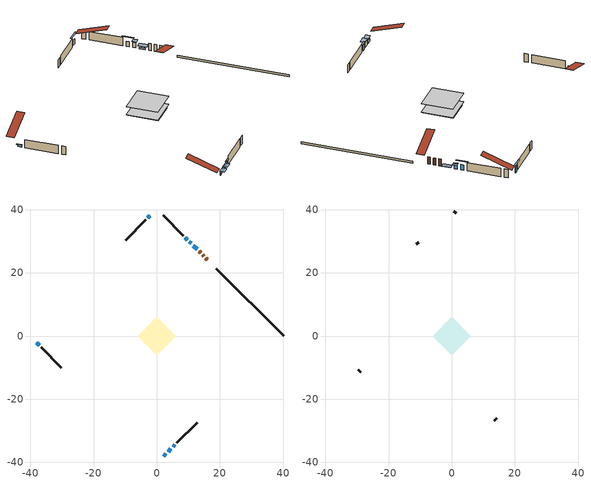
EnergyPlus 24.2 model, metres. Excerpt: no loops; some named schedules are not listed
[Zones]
conditioned space
 floor outside (Floor1 construction): -2.79,0 0,2.79 2.79,0 0,-2.79 z0.61
 floor adiabatic (Floor3 construction): -5.31,0 0,5.31 5.31,0 0,-5.31 z0.61
 floor adiabatic (AdiabaticFloorConstruction): -6.07,0 0,6.07 6.07,0 0,-6.07 z0.61
 floor foundation (Slab1 construction): -5.33,0.46 -0.46,5.33 5.33,-0.46 0.46,-5.33 z0
 wall outside (AdiabaticWallConstruction 1): 16.03,24.21 15.57,24.67 / 14.91,25.33 14.52,25.72 / 13.86,26.37 13.41,26.83 z0.61:2.64
 wall outside (AdiabaticWallConstruction): 2.21,-38.02 2.92,-37.31 z0.61:1.53; 3.58,-36.66 4.51,-35.72 z0.61:1.96; -38.02,-2.21 -37.27,-2.97 z0.61:1.22; 12.75,27.48 11.57,28.67 z0.61:1.07; -2.21,38.02 -2.79,37.45 / 10.91,29.32 10.33,29.9 / 9.68,30.56 9.1,31.13 / 5.17,-35.07 5.74,-34.49 z0.61:2.14
 wall outside (Wall1 construction): 6.4,-33.84 12.8,-27.44 / -36.61,-3.63 -30.21,-10.02 / -3.45,36.79 -9.85,30.39 / 8.45,31.79 2.05,38.19 z0.61:3.05
 wall foundation (FoundationWall1 construction): 40.24,0 18.9,21.34 z0:0.61
 window (WindowConstruction 6): 2.21,-38.02 2.92,-37.31 z0.61:1.52
 window (WindowConstruction 4): 3.58,-36.66 4.51,-35.72 z0.61:1.96
 window (WindowConstruction 5): -38.02,-2.21 -37.27,-2.97 z0.61:1.22
 window (WindowConstruction 7): 12.75,27.48 11.57,28.67 z0.61:1.07
 window (WindowConstruction): -2.21,38.02 -2.79,37.45 z0.61:2.13
 window (WindowConstruction 1): 10.91,29.33 10.34,29.9 z0.61:2.13
 window (WindowConstruction 2): 9.68,30.56 9.1,31.13 z0.61:2.13
 window (WindowConstruction 3): 5.17,-35.07 5.74,-34.49 z0.61:2.13
 door (Door): 16.03,24.21 15.57,24.67 z0.61:2.64
 door (Door 1): 14.91,25.33 14.52,25.72 z0.61:2.64
 door (Door 2): 13.86,26.38 13.41,26.83 z0.61:2.64
 ceiling adiabatic (AdiabaticFloorConstruction): 0,-6.07 6.07,0 0,6.07 -6.07,0 z0.61
attic - vented
 floor to conditioned space (Floor2 construction Reversed): -6.07,0 0,6.07 6.07,0 0,-6.07 z3.05
 wall outside (Wall2 construction): 13.46,-26.78 14.19,-26.05 / -29.56,-10.68 -28.82,-11.42 / -10.5,29.73 -11.24,29 / 1.39,38.85 0.66,39.58 z0.61:3.05
 roof outside (Roof1 construction): 1.56,-38.68,3.05 -4.35,-32.77,5.84 -5.91,-34.32,5.84 0,-40.24,3.05; -38.68,-1.56,3.05 -32.77,4.35,5.84 -34.32,5.91,5.84 -40.24,0,3.05; -1.56,38.68,3.05 4.35,32.77,5.84 5.91,34.32,5.84 0,40.24,3.05; 16.68,23.55,3.05 10.77,17.64,5.84 12.33,16.08,5.84 18.24,21.99,3.05
shading: 3.25,-36.99 1.89,-38.35 2.75,-39.21 4.11,-37.85 z1.98; 4.72,-35.51 3.37,-36.87 4.23,-37.73 5.59,-36.38 z2.26; -37.13,-3.11 -38.16,-2.07 -38.45,-2.36 -37.42,-3.4 z1.42; 11.31,28.93 13.01,27.22 13.88,28.08 12.17,29.79 z1.44; -3.65,36.58 -1.35,38.88 -1.64,39.17 -3.94,36.88 z3.35; 10.19,30.04 11.05,29.18 11.92,30.05 11.06,30.91 z2.34; 8.24,32 10.54,29.7 10.83,29.99 8.53,32.29 z3.35; 6.01,-34.23 4.91,-35.33 5.2,-35.62 6.3,-34.52 z2.5
[Building]
Building 1: Terrain=Suburbs
[Site:Location]
Quebec Intl AP_QC: Latitude {deg}=46.8; Longitude {deg}=-71.38; Time Zone {hr}=-5; Elevation {m}=74; Keep Site Location Information=Yes
[Site:GroundTemperature:Shallow]
0.0108218, -2.24938, -2.43038, -1.3578, 2.94801, 7.23376, 10.9493, 13.303, 13.5029, 11.5886, 7.96783, 3.81355
[Site:WaterMainsTemperature]
Calculation Method=Schedule; Temperature Schedule=mains temperature schedule
[Material] Roughness=Rough; Thermal Absorptance=0.9
Name | Thickness {m} | Conductivity {W/m-K} | Density {kg/m3} | Specific Heat {J/kg-K} | Solar Absorptance | Visible Absorptance
asphalt or fiberglass shingles | 0.00635 | 0.162714 | 1121.4 | 1465.45 | 0.4 | 0.4
ceiling loosefill ins | 0.169333 | 0.0480833 | 16.02 | 1046.75 | 0.7 | 0.7
ceiling stud and cavity | 0.1397 | 0.379599 | 65.682 | 1177.47 | 0.7 | 0.7
concrete 4.0 in. | 0.1016 | 1.803125 | 2242.8 | 837.4 | 0.7 | 0.7
concrete 8.0 in. | 0.2032 | 1.803125 | 2242.8 | 837.4 | 0.7 | 0.7
door material | 0.04445 | 0.20624 | 512.64 | 1214.23 | 0.7 | 0.7
door material 1 | 0.04445 | 0.188738 | 512.64 | 1214.23 | 0.7 | 0.7
door material 2 | 0.04445 | 0.053851 | 512.64 | 1214.23 | 0.7 | 0.7
exterior vertical ins | 0.00202101 | 0.029427 | 32.04 | 1214.23 | 0.7 | 0.7
floor covering | 0.0127 | 9.015625 | 54.468 | 1339.84 | 0.6 | 0.6
floor covering 1 | 0.0127 | 0.0433444 | 54.468 | 1339.84 | 0.6 | 0.6
floor rigid ins; wall rigid ins | 0.512978 | 0.029427 | 32.04 | 1214.23 | 0.7 | 0.7
floor stud and cavity | 0.0889 | 0.204817 | 50.32683 | 1063.81 | 0.7 | 0.7
floor stud and cavity 1 | 0.0889 | 0.220277 | 50.32683 | 1063.81 | 0.7 | 0.7
floor stud and cavity 2 | 0.1397 | 1.75129 | 37.0049 | 1207.88 | 0.7 | 0.7
furniture material conditioned space 1 | 0.1524 | 0.115458 | 640.8 | 1214.23 | 0.6 | 0.6
gypsum board | 0.0127 | 0.160291 | 801 | 837.4 | 0.6 | 0.6
gypsum board 1 | 0.0127 | 0.160291 | 801 | 837.4 | 0.7 | 0.7
osb sheathing 0.5 in. | 0.0127 | 0.115458 | 512.64 | 1214.23 | 0.7 | 0.7
osb sheathing 0.75 in. | 0.01905 | 0.115458 | 512.64 | 1214.23 | 0.7 | 0.7
wall stud and cavity | 0.1397 | 0.104945 | 139.0536 | 1170.24 | 0.7 | 0.7
wall stud and cavity 1 | 0.0889 | 6.1454 | 50.32683 | 1063.81 | 0.6 | 0.6
wall stud and cavity 2 | 0.0889 | 0.380278 | 52.3479 | 1209.89 | 0.7 | 0.7
wall stud and cavity 3 | 0.0889 | 0.391764 | 83.0341 | 1211.67 | 0.7 | 0.7
wood siding | 0.0254 | 0.102417 | 544.68 | 1172.36 | 0.4 | 0.4
wood siding 1 | 0.00254 | 0.102417 | 544.68 | 1172.36 | 0.4 | 0.4
wood siding 2; wood siding 3 | 0.0254 | 0.102417 | 544.68 | 1172.36 | 0.7 | 0.7
[WindowMaterial:SimpleGlazingSystem]
Name | U-Factor {W/m2-K} | Solar Heat Gain Coefficient
WindowMaterial | 2.98606 | 0.55
WindowMaterial 1 | 2.77995 | 0.55
WindowMaterial 2 | 2.78222 | 0.67
WindowMaterial 3 | 2.76178 | 0.61
WindowMaterial 4 | 3.04681 | 0.43
WindowMaterial 5 | 4.9921 | 0.61
[Construction]
AdiabaticFloorConstruction: floor stud and cavity 2, floor rigid ins, osb sheathing 0.75 in., floor covering 1
AdiabaticWallConstruction: wood siding 2, wall rigid ins, wall stud and cavity 2, gypsum board
AdiabaticWallConstruction 1: wood siding 3, wall rigid ins, wall stud and cavity 2, gypsum board
Door: door material
Door 1: door material 1
Door 2: door material 2
Floor1 construction: floor stud and cavity, floor covering
Floor2 construction Reversed: gypsum board, ceiling stud and cavity, ceiling loosefill ins
Floor3 construction: floor stud and cavity 1, floor covering
FoundationWall1 construction: concrete 8.0 in., gypsum board 1
furniture construction conditioned space 1: furniture material conditioned space 1
PartitionWallConstruction: gypsum board, wall stud and cavity 3, gypsum board
Roof1 construction: asphalt or fiberglass shingles
Slab1 construction: concrete 4.0 in.
Wall1 construction: wood siding, osb sheathing 0.5 in., wall stud and cavity, gypsum board
Wall2 construction: wood siding 1, wall stud and cavity 1
WindowConstruction; WindowConstruction 2: WindowMaterial
WindowConstruction 1; WindowConstruction 3: WindowMaterial 1
WindowConstruction 4: WindowMaterial 2
WindowConstruction 5: WindowMaterial 3
WindowConstruction 6: WindowMaterial 4
WindowConstruction 7: WindowMaterial 5
[Zone] Multiplier=1; Part of Total Floor Area=Yes
Name | Volume {m3}
attic - vented | 33.3261
conditioned space | 234
[Space]
Name | Zone | Volume {m3}
attic - vented 1 | attic - vented | 33.3261
conditioned space 1 | conditioned space | 234
[ZoneInfiltration:EffectiveLeakageArea]
infil attic - vented 1: Zone or Space=attic - vented 1; Schedule=Always On Discrete; Effective Air Leakage Area {cm2}=2720.12; Stack Coefficient=0.000363342; Wind Coefficient=1.28789e-05
[ZoneMixing]
whole house fan mix: Zone or Space=attic - vented; Schedule=Always On Continuous; Design Flow Rate Calculation Method=Flow/Zone; Design Flow Rate {m3/s}=0; Source Zone or Space=conditioned space
[SurfaceProperty:ExposedFoundationPerimeter]
Slab1: Exposed Perimeter Calculation Method=TotalExposedPerimeter; Total Exposed Perimeter {m}=30.176
[InternalMass] Zone or ZoneList=conditioned space; Space or SpaceList=conditioned space 1
Name | Construction | Surface Area {m2}
furniture mass conditioned space 1 | furniture construction conditioned space 1 | 80.9158
partition wall mass | PartitionWallConstruction | 145.8
[Lights]
interior lighting: Zone or ZoneList or Space or SpaceList=conditioned space 1; Schedule=interior lighting schedule; Design Level Calculation Method=LightingLevel; Lighting Level {W}=343.2; Return Air Fraction=0; Fraction Radiant=0.6; Fraction Visible=0.2; Fraction Replaceable=1
[People]
occupants: Zone or ZoneList or Space or SpaceList=conditioned space 1; Number of People Schedule=occupants schedule; Number of People Calculation Method=People; Number of People=3; Fraction Radiant=0.314171; Sensible Heat Fraction=0.56303; Activity Level Schedule=occupants activity schedule; Carbon Dioxide Generation Rate {m3/s-W}=0; Enable ASHRAE 55 Comfort Warnings=No; Mean Radiant Temperature Calculation Type=EnclosureAveraged
[ElectricEquipment] Zone or ZoneList or Space or SpaceList=conditioned space 1; Design Level Calculation Method=EquipmentLevel
Name | Schedule | Design Level {W} | Fraction Latent | Fraction Radiant | Fraction Lost
clothes dryer | clothes dryer schedule | 140.772 | 0.015 | 0.081 | 0.85
clothes washer | clothes washer schedule | 32.1985 | 0.03 | 0.162 | 0.7
cooking range | cooking range schedule | 215.147 | 0.08 | 0.432 | 0.2
dishwasher | dishwasher schedule | 66.8632 | 0.3 | 0.18 | 0.4
fridge | fridge schedule | 72.9452 | 0 | 0.6 | 0
mech vent house fan | mech vent house fan schedule | 0 | 0 | 0 | 1
mech vent house fan cfis | mech vent house fan cfis schedule | 0 | 0 | 0 | 0
misc plug loads | misc plug loads schedule | 494.7 | 0.045 | 0.513 | 0.1
whole house fan | Always On Discrete | 0 | 0 | 0 | 1
[OtherEquipment] Zone or ZoneList or Space or SpaceList=conditioned space 1; Design Level Calculation Method=EquipmentLevel
Name | Fuel Type | Schedule | Design Level {W} | Fraction Latent | Fraction Radiant | Fraction Lost
clothes dryer 1 | Electricity | clothes dryer schedule | 0 | 0.015 | 0.081 | 0.85
cooking range 1 | Electricity | cooking range schedule | 0 | 0.08 | 0.432 | 0.2
general water use latent | None | general water use schedule | 62.594 | 1 | 0 | 0
general water use sensible | None | general water use schedule | -61.6891 | 0 | 0.6 | 0
mech vent house fan latent load | None | Always On Discrete | 0 | 1 | 0 | 0
mech vent house fan sensible load | None | Always On Discrete | 0 | 0 | 0 | 0
water heater energy adjustment1 | Electricity | Always On Discrete | 0.01 | 0 | 0 | 1
[ZoneInfiltration:DesignFlowRate] Zone or ZoneList or Space or SpaceList=conditioned space 1; Schedule=Always On Discrete; Design Flow Rate Calculation Method=Flow/Zone; Design Flow Rate {m3/s}=0
infil flow; natural vent flow; whole house fan flow
[ZoneControl:Thermostat]
conditioned space Thermostat: Zone or ZoneList=conditioned space; Control Type Schedule=conditioned space Thermostat Schedule; Control 1=conditioned space temperature setpoint; Temperature Difference Between Cutout And Setpoint {deltaC}=0
[ZoneHVAC:Baseboard:Convective:Electric]
electric baseboard: Availability Schedule=Always On Discrete; Heating Design Capacity {W}=13645.7; Efficiency=1
[Zone equipment]
conditioned space: electric baseboard
[Foundation:Kiva]
Foundation Kiva 1: Initial Indoor Air Temperature {C}=18; Wall Height Above Grade {m}=0.609996; Wall Depth Below Slab {m}=0.2032; Custom Block Material Name 1=exterior vertical ins; Custom Block Depth 1 {m}=0.609996; Custom Block X Position 1 {m}=0.2159; Custom Block Z Position 1 {m}=0
[Foundation:Kiva:Settings]
Soil Conductivity {W/m-K}=0.849921; Soil Density {kg/m3}=1842.3; Soil Specific Heat {J/kg-K}=418.7; Ground Solar Absorptivity=0.9; Ground Thermal Absorptivity=0.9; Ground Surface Roughness {m}=0.03; Far-Field Width {m}=40; Deep-Ground Boundary Condition=ZeroFlux; Deep-Ground Depth {m}=40; Minimum Cell Dimension {m}=0.2; Maximum Cell Growth Coefficient=3; Simulation Timestep=Timestep
[Exterior:Lights]
exterior lighting: Schedule=exterior lighting schedule; Design Level {W}=75.6
[EnergyManagementSystem:GlobalVariable]
infil_program_Qfan
infil_program_Qinf
natural_vent_program_Qnv
natural_vent_program_Qwhf
[EnergyManagementSystem:Sensor]
Name | Output:Variable or Output:Meter Index Key | Output:Variable or Output:Meter
airflow_gain | infil flow | Infiltration Sensible Heat Gain Energy
airflow_gain_1 | natural vent flow | Infiltration Sensible Heat Gain Energy
airflow_gain_2 | whole house fan flow | Infiltration Sensible Heat Gain Energy
airflow_loss | infil flow | Infiltration Sensible Heat Loss Energy
airflow_loss_1 | natural vent flow | Infiltration Sensible Heat Loss Energy
airflow_loss_2 | whole house fan flow | Infiltration Sensible Heat Loss Energy
clg_load_cond |  | Cooling:EnergyTransfer:Zone:CONDITIONED SPACE
clg_sp_s; clg_sp_s_1 | cooling setpoint | Schedule Value
clothes_dryer_exhaust_0_sch_s | clothes dryer exhaust 0 schedule | Schedule Value
conditioned_space_clg_unmet_s | conditioned space | Zone Cooling Setpoint Not Met Time
conditioned_space_htg_unmet_s | conditioned space | Zone Heating Setpoint Not Met Time
cool_season | cooling season schedule | Schedule Value
fridge_tin_s | conditioned space | Zone Mean Air Temperature
htg_load_cond |  | Heating:EnergyTransfer:Zone:CONDITIONED SPACE
htg_sp_s; htg_sp_s_1 | heating setpoint | Schedule Value
ig_ee_conv | clothes dryer | Electric Equipment Convective Heating Energy
ig_ee_conv_2 | cooking range | Electric Equipment Convective Heating Energy
ig_ee_conv_4 | fridge | Electric Equipment Convective Heating Energy
ig_ee_conv_5 | misc plug loads | Electric Equipment Convective Heating Energy
ig_ee_conv_6 | whole house fan | Electric Equipment Convective Heating Energy
ig_ee_rad | clothes dryer | Electric Equipment Radiant Heating Energy
ig_ee_rad_2 | cooking range | Electric Equipment Radiant Heating Energy
ig_ee_rad_4 | fridge | Electric Equipment Radiant Heating Energy
ig_ee_rad_5 | misc plug loads | Electric Equipment Radiant Heating Energy
ig_ee_rad_6 | whole house fan | Electric Equipment Radiant Heating Energy
ig_lgt_conv | interior lighting | Lights Convective Heating Energy
ig_lgt_rad | interior lighting | Lights Radiant Heating Energy
ig_lgt_vis | interior lighting | Lights Visible Radiation Heating Energy
ig_oe_conv | clothes dryer 1 | Other Equipment Convective Heating Energy
ig_oe_conv_1 | cooking range 1 | Other Equipment Convective Heating Energy
ig_oe_conv_2 | general water use latent | Other Equipment Convective Heating Energy
ig_oe_conv_3 | general water use sensible | Other Equipment Convective Heating Energy
ig_oe_conv_4 | water heater energy adjustment1 | Other Equipment Convective Heating Energy
ig_oe_rad | clothes dryer 1 | Other Equipment Radiant Heating Energy
ig_oe_rad_1 | cooking range 1 | Other Equipment Radiant Heating Energy
ig_oe_rad_2 | general water use latent | Other Equipment Radiant Heating Energy
ig_oe_rad_3 | general water use sensible | Other Equipment Radiant Heating Energy
ig_oe_rad_4 | water heater energy adjustment1 | Other Equipment Radiant Heating Energy
ig_ppl_conv | occupants | People Convective Heating Energy
ig_ppl_rad | occupants | People Radiant Heating Energy
im_conv | furniture mass conditioned space 1 | Surface Inside Face Convection Heat Gain Energy
im_conv_1 | partition wall mass | Surface Inside Face Convection Heat Gain Energy
im_ig | furniture mass conditioned space 1 | Surface Inside Face Internal Gains Radiation Heat Gain Energy
im_ig_1 | partition wall mass | Surface Inside Face Internal Gains Radiation Heat Gain Energy
im_lgt | furniture mass conditioned space 1 | Surface Inside Face Lights Radiation Heat Gain Energy
im_lgt_1 | partition wall mass | Surface Inside Face Lights Radiation Heat Gain Energy
im_sol | furniture mass conditioned space 1 | Surface Inside Face Solar Radiation Heat Gain Energy
im_sol_1 | partition wall mass | Surface Inside Face Solar Radiation Heat Gain Energy
im_surf | furniture mass conditioned space 1 | Surface Inside Face Net Surface Thermal Radiation Heat Gain Energy
im_surf_1 | partition wall mass | Surface Inside Face Net Surface Thermal Radiation Heat Gain Energy
mv_conv | mech vent house fan | Electric Equipment Convective Heating Energy
mv_conv_1 | mech vent house fan cfis | Electric Equipment Convective Heating Energy
mv_conv_2 | mech vent house fan latent load | Other Equipment Convective Heating Energy
mv_conv_3 | mech vent house fan sensible load | Other Equipment Convective Heating Energy
mv_rad | mech vent house fan | Electric Equipment Radiant Heating Energy
mv_rad_1 | mech vent house fan cfis | Electric Equipment Radiant Heating Energy
mv_rad_2 | mech vent house fan latent load | Other Equipment Radiant Heating Energy
mv_rad_3 | mech vent house fan sensible load | Other Equipment Radiant Heating Energy
natural_vent_s | natural vent schedule | Schedule Value
out_pb_s |  | Site Outdoor Air Barometric Pressure
out_wt_s |  | Site Outdoor Air Humidity Ratio
site_vw_s |  | Site Wind Speed
ss_back_out | Window1 | Surface Window Shortwave from Zone Back Out Window Heat Transfer Rate
ss_back_out_1 | Window10 | Surface Window Shortwave from Zone Back Out Window Heat Transfer Rate
ss_back_out_2 | Window11 | Surface Window Shortwave from Zone Back Out Window Heat Transfer Rate
ss_back_out_3 | Window2 | Surface Window Shortwave from Zone Back Out Window Heat Transfer Rate
ss_back_out_4 | Window6 | Surface Window Shortwave from Zone Back Out Window Heat Transfer Rate
ss_back_out_5 | Window7 | Surface Window Shortwave from Zone Back Out Window Heat Transfer Rate
ss_back_out_6 | Window8 | Surface Window Shortwave from Zone Back Out Window Heat Transfer Rate
ss_back_out_7 | Window9 | Surface Window Shortwave from Zone Back Out Window Heat Transfer Rate
ss_conv | Door1 | Surface Inside Face Convection Heat Gain Energy
ss_conv_1 | Door2 | Surface Inside Face Convection Heat Gain Energy
ss_conv_10 | Window9 | Surface Inside Face Convection Heat Gain Energy
ss_conv_2 | Door3 | Surface Inside Face Convection Heat Gain Energy
ss_conv_3 | Window1 | Surface Inside Face Convection Heat Gain Energy
ss_conv_4 | Window10 | Surface Inside Face Convection Heat Gain Energy
ss_conv_5 | Window11 | Surface Inside Face Convection Heat Gain Energy
ss_conv_6 | Window2 | Surface Inside Face Convection Heat Gain Energy
ss_conv_7 | Window6 | Surface Inside Face Convection Heat Gain Energy
ss_conv_8 | Window7 | Surface Inside Face Convection Heat Gain Energy
ss_conv_9 | Window8 | Surface Inside Face Convection Heat Gain Energy
ss_ig | Door1 | Surface Inside Face Internal Gains Radiation Heat Gain Energy
ss_ig_1 | Door2 | Surface Inside Face Internal Gains Radiation Heat Gain Energy
ss_ig_10 | Window9 | Surface Inside Face Internal Gains Radiation Heat Gain Energy
ss_ig_2 | Door3 | Surface Inside Face Internal Gains Radiation Heat Gain Energy
ss_ig_3 | Window1 | Surface Inside Face Internal Gains Radiation Heat Gain Energy
ss_ig_4 | Window10 | Surface Inside Face Internal Gains Radiation Heat Gain Energy
ss_ig_5 | Window11 | Surface Inside Face Internal Gains Radiation Heat Gain Energy
ss_ig_6 | Window2 | Surface Inside Face Internal Gains Radiation Heat Gain Energy
ss_ig_7 | Window6 | Surface Inside Face Internal Gains Radiation Heat Gain Energy
ss_ig_8 | Window7 | Surface Inside Face Internal Gains Radiation Heat Gain Energy
ss_ig_9 | Window8 | Surface Inside Face Internal Gains Radiation Heat Gain Energy
ss_lgt | Door1 | Surface Inside Face Lights Radiation Heat Gain Energy
ss_lgt_1 | Door2 | Surface Inside Face Lights Radiation Heat Gain Energy
ss_lgt_2 | Door3 | Surface Inside Face Lights Radiation Heat Gain Energy
ss_sol | Door1 | Surface Inside Face Solar Radiation Heat Gain Energy
ss_sol_1 | Door2 | Surface Inside Face Solar Radiation Heat Gain Energy
ss_sol_2 | Door3 | Surface Inside Face Solar Radiation Heat Gain Energy
ss_surf | Door1 | Surface Inside Face Net Surface Thermal Radiation Heat Gain Energy
ss_surf_1 | Door2 | Surface Inside Face Net Surface Thermal Radiation Heat Gain Energy
ss_surf_10 | Window9 | Surface Inside Face Net Surface Thermal Radiation Heat Gain Energy
ss_surf_2 | Door3 | Surface Inside Face Net Surface Thermal Radiation Heat Gain Energy
ss_surf_3 | Window1 | Surface Inside Face Net Surface Thermal Radiation Heat Gain Energy
ss_surf_4 | Window10 | Surface Inside Face Net Surface Thermal Radiation Heat Gain Energy
ss_surf_5 | Window11 | Surface Inside Face Net Surface Thermal Radiation Heat Gain Energy
ss_surf_6 | Window2 | Surface Inside Face Net Surface Thermal Radiation Heat Gain Energy
ss_surf_7 | Window6 | Surface Inside Face Net Surface Thermal Radiation Heat Gain Energy
ss_surf_8 | Window7 | Surface Inside Face Net Surface Thermal Radiation Heat Gain Energy
ss_surf_9 | Window8 | Surface Inside Face Net Surface Thermal Radiation Heat Gain Energy
ss_trans_in | Window1 | Surface Window Transmitted Solar Radiation Rate
ss_trans_in_1 | Window10 | Surface Window Transmitted Solar Radiation Rate
ss_trans_in_2 | Window11 | Surface Window Transmitted Solar Radiation Rate
ss_trans_in_3 | Window2 | Surface Window Transmitted Solar Radiation Rate
ss_trans_in_4 | Window6 | Surface Window Transmitted Solar Radiation Rate
ss_trans_in_5 | Window7 | Surface Window Transmitted Solar Radiation Rate
ss_trans_in_6 | Window8 | Surface Window Transmitted Solar Radiation Rate
ss_trans_in_7 | Window9 | Surface Window Transmitted Solar Radiation Rate
ss_trans_out | Window1 | Surface Inside Face Initial Transmitted Diffuse Transmitted Out Window Solar Radiation Rate
ss_trans_out_1 | Window10 | Surface Inside Face Initial Transmitted Diffuse Transmitted Out Window Solar Radiation Rate
ss_trans_out_2 | Window11 | Surface Inside Face Initial Transmitted Diffuse Transmitted Out Window Solar Radiation Rate
ss_trans_out_3 | Window2 | Surface Inside Face Initial Transmitted Diffuse Transmitted Out Window Solar Radiation Rate
ss_trans_out_4 | Window6 | Surface Inside Face Initial Transmitted Diffuse Transmitted Out Window Solar Radiation Rate
ss_trans_out_5 | Window7 | Surface Inside Face Initial Transmitted Diffuse Transmitted Out Window Solar Radiation Rate
ss_trans_out_6 | Window8 | Surface Inside Face Initial Transmitted Diffuse Transmitted Out Window Solar Radiation Rate
ss_trans_out_7 | Window9 | Surface Inside Face Initial Transmitted Diffuse Transmitted Out Window Solar Radiation Rate
s_conv | Floor1 | Surface Inside Face Convection Heat Gain Energy
s_conv_1 | Floor2 | Surface Inside Face Convection Heat Gain Energy
s_conv_10 | Wall1:45 | Surface Inside Face Convection Heat Gain Energy
s_conv_2 | Floor3 | Surface Inside Face Convection Heat Gain Energy
s_conv_3 | FoundationWall1 | Surface Inside Face Convection Heat Gain Energy
s_conv_4 | inferred conditioned ceiling | Surface Inside Face Convection Heat Gain Energy
s_conv_5 | inferred conditioned floor | Surface Inside Face Convection Heat Gain Energy
s_conv_6 | Slab1 | Surface Inside Face Convection Heat Gain Energy
s_conv_7 | Wall1:135 | Surface Inside Face Convection Heat Gain Energy
s_conv_8 | Wall1:225 | Surface Inside Face Convection Heat Gain Energy
s_conv_9 | Wall1:315 | Surface Inside Face Convection Heat Gain Energy
s_ig | Floor1 | Surface Inside Face Internal Gains Radiation Heat Gain Energy
s_ig_1 | Floor2 | Surface Inside Face Internal Gains Radiation Heat Gain Energy
s_ig_10 | Wall1:45 | Surface Inside Face Internal Gains Radiation Heat Gain Energy
s_ig_2 | Floor3 | Surface Inside Face Internal Gains Radiation Heat Gain Energy
s_ig_3 | FoundationWall1 | Surface Inside Face Internal Gains Radiation Heat Gain Energy
s_ig_4 | inferred conditioned ceiling | Surface Inside Face Internal Gains Radiation Heat Gain Energy
s_ig_5 | inferred conditioned floor | Surface Inside Face Internal Gains Radiation Heat Gain Energy
s_ig_6 | Slab1 | Surface Inside Face Internal Gains Radiation Heat Gain Energy
s_ig_7 | Wall1:135 | Surface Inside Face Internal Gains Radiation Heat Gain Energy
s_ig_8 | Wall1:225 | Surface Inside Face Internal Gains Radiation Heat Gain Energy
s_ig_9 | Wall1:315 | Surface Inside Face Internal Gains Radiation Heat Gain Energy
s_lgt | Floor1 | Surface Inside Face Lights Radiation Heat Gain Energy
s_lgt_1 | Floor2 | Surface Inside Face Lights Radiation Heat Gain Energy
s_lgt_10 | Wall1:45 | Surface Inside Face Lights Radiation Heat Gain Energy
s_lgt_2 | Floor3 | Surface Inside Face Lights Radiation Heat Gain Energy
s_lgt_3 | FoundationWall1 | Surface Inside Face Lights Radiation Heat Gain Energy
s_lgt_4 | inferred conditioned ceiling | Surface Inside Face Lights Radiation Heat Gain Energy
s_lgt_5 | inferred conditioned floor | Surface Inside Face Lights Radiation Heat Gain Energy
s_lgt_6 | Slab1 | Surface Inside Face Lights Radiation Heat Gain Energy
s_lgt_7 | Wall1:135 | Surface Inside Face Lights Radiation Heat Gain Energy
s_lgt_8 | Wall1:225 | Surface Inside Face Lights Radiation Heat Gain Energy
s_lgt_9 | Wall1:315 | Surface Inside Face Lights Radiation Heat Gain Energy
s_sol | Floor1 | Surface Inside Face Solar Radiation Heat Gain Energy
s_sol_1 | Floor2 | Surface Inside Face Solar Radiation Heat Gain Energy
s_sol_10 | Wall1:45 | Surface Inside Face Solar Radiation Heat Gain Energy
s_sol_2 | Floor3 | Surface Inside Face Solar Radiation Heat Gain Energy
s_sol_3 | FoundationWall1 | Surface Inside Face Solar Radiation Heat Gain Energy
s_sol_4 | inferred conditioned ceiling | Surface Inside Face Solar Radiation Heat Gain Energy
s_sol_5 | inferred conditioned floor | Surface Inside Face Solar Radiation Heat Gain Energy
s_sol_6 | Slab1 | Surface Inside Face Solar Radiation Heat Gain Energy
s_sol_7 | Wall1:135 | Surface Inside Face Solar Radiation Heat Gain Energy
s_sol_8 | Wall1:225 | Surface Inside Face Solar Radiation Heat Gain Energy
s_sol_9 | Wall1:315 | Surface Inside Face Solar Radiation Heat Gain Energy
s_surf | Floor1 | Surface Inside Face Net Surface Thermal Radiation Heat Gain Energy
s_surf_1 | Floor2 | Surface Inside Face Net Surface Thermal Radiation Heat Gain Energy
s_surf_10 | Wall1:45 | Surface Inside Face Net Surface Thermal Radiation Heat Gain Energy
s_surf_2 | Floor3 | Surface Inside Face Net Surface Thermal Radiation Heat Gain Energy
s_surf_3 | FoundationWall1 | Surface Inside Face Net Surface Thermal Radiation Heat Gain Energy
s_surf_4 | inferred conditioned ceiling | Surface Inside Face Net Surface Thermal Radiation Heat Gain Energy
